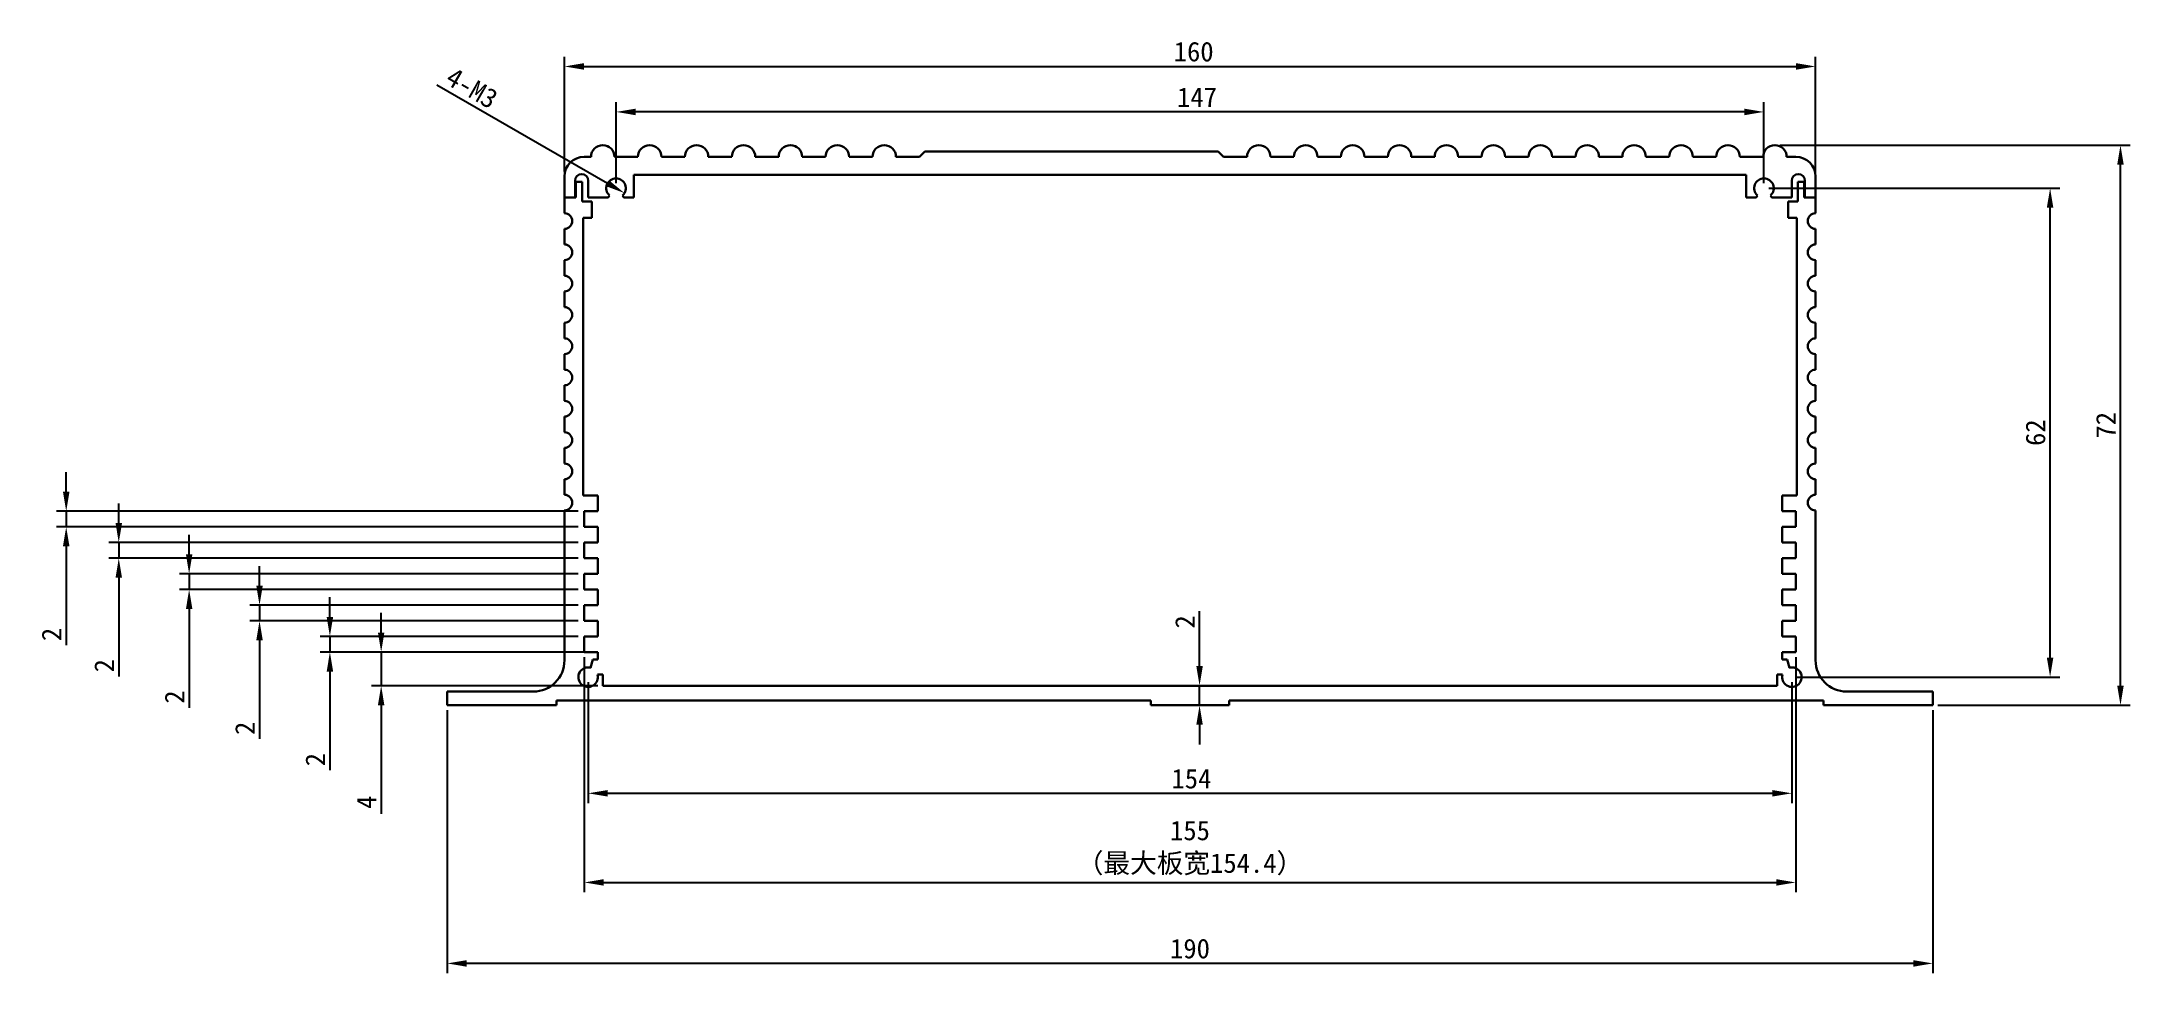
# Model space of a CAD drawing. Header units: millimetres. Extents: x -10 to 257, y 96 to 215.
import ezdxf

# ---------------------------------------------------------------- set-up
doc = ezdxf.new("R2010")
doc.units = ezdxf.units.MM
doc.header["$PDSIZE"] = -1
doc.layers.add('文字层', color=30, linetype='Continuous', lineweight=15)
doc.layers.add('细实线层', color=7, linetype='Continuous')
doc.styles.get("Standard").update_dxf_attribs({"font": 'simhei.ttf'})
doc.dimstyles.new('ISO-25', dxfattribs={"dimtxt": 2.5, "dimasz": 2.5, "dimexe": 1.25, "dimexo": 0.625, "dimtad": 1, "dimdec": 0, "dimdsep": 46, "dimtxsty": 'Standard', "dimcen": 2.5, "dimadec": 0, "dimazin": 0, "dimtfac": 1, "dimtdec": 0, "dimtmove": 0, "dimatfit": 3, "dimfxl": 1, "dimarcsym": 0})

# ---------------------------------------------------------------- blocks, each defined once
blk = doc.blocks.new('_D')
at = {"layer": 'Defpoints', "color": 0}
for p in [(59.88, 134.27), (213.82, 134.27), (213.82, 119.42)]:
    blk.add_point(p, dxfattribs=at)
at = {"layer": '细实线层', "color": 0, "lineweight": -2}
for p, q in [((59.88, 133.64), (59.88, 118.17)), ((213.82, 133.64), (213.82, 118.17)), ((62.38, 119.42), (211.32, 119.42))]:
    blk.add_line(p, q, dxfattribs=at)
at = {"layer": '细实线层', "color": 0}
for points in [[(62.38, 119.83), (62.38, 119), (59.88, 119.42)], [(211.32, 119.83), (211.32, 119), (213.82, 119.42)]]:
    blk.add_solid(points, dxfattribs=at)
at = {"layer": '细实线层', "color": 0, "insert": (137.03, 122.54), "char_height": 2.5, "attachment_point": 2}
blk.add_mtext('154', dxfattribs=at)
blk = doc.blocks.new('_D_1')
at = {"layer": 'Defpoints', "color": 0}
for p in [(210.25, 196.77), (246.85, 196.77), (213.82, 134.27)]:
    blk.add_point(p, dxfattribs=at)
at = {"layer": '细实线层', "color": 0, "lineweight": -2}
for p, q in [((210.87, 196.77), (248.1, 196.77)), ((246.85, 136.77), (246.85, 194.27)), ((214.45, 134.27), (248.1, 134.27))]:
    blk.add_line(p, q, dxfattribs=at)
at = {"layer": '细实线层', "color": 0}
for points in [[(246.43, 194.27), (247.26, 194.27), (246.85, 196.77)], [(246.43, 136.77), (247.26, 136.77), (246.85, 134.27)]]:
    blk.add_solid(points, dxfattribs=at)
at = {"layer": '细实线层', "color": 0, "insert": (243.72, 165.52), "char_height": 2.5, "attachment_point": 2, "rotation": 90}
blk.add_mtext('62', dxfattribs=at)
blk = doc.blocks.new('_D_2')
at = {"layer": 'Defpoints', "color": 0}
for p in [(63.45, 206.52), (63.45, 196.77), (210.25, 196.77)]:
    blk.add_point(p, dxfattribs=at)
at = {"layer": '细实线层', "color": 0, "lineweight": -2}
for p, q in [((63.45, 197.39), (63.45, 207.77)), ((207.75, 206.52), (65.95, 206.52)), ((210.25, 197.39), (210.25, 207.77))]:
    blk.add_line(p, q, dxfattribs=at)
at = {"layer": '细实线层', "color": 0}
for points in [[(65.95, 206.93), (65.95, 206.1), (63.45, 206.52)], [(207.75, 206.93), (207.75, 206.1), (210.25, 206.52)]]:
    blk.add_solid(points, dxfattribs=at)
at = {"layer": '细实线层', "color": 0, "insert": (137.75, 209.64), "char_height": 2.5, "attachment_point": 2}
blk.add_mtext('147', dxfattribs=at)
blk = doc.blocks.new('_D_4')
at = {"layer": 'Defpoints', "color": 0}
for p in [(41.85, 130.67), (231.85, 130.67), (41.85, 97.67)]:
    blk.add_point(p, dxfattribs=at)
at = {"layer": '细实线层', "color": 0, "lineweight": -2}
for p, q in [((41.85, 130.04), (41.85, 96.42)), ((231.85, 130.04), (231.85, 96.42)), ((229.35, 97.67), (44.35, 97.67))]:
    blk.add_line(p, q, dxfattribs=at)
at = {"layer": '细实线层', "color": 0}
for points in [[(44.35, 98.09), (44.35, 97.25), (41.85, 97.67)], [(229.35, 98.09), (229.35, 97.25), (231.85, 97.67)]]:
    blk.add_solid(points, dxfattribs=at)
at = {"layer": '细实线层', "color": 0, "insert": (136.85, 100.82), "char_height": 2.5, "attachment_point": 2}
blk.add_mtext('190', dxfattribs=at)
blk = doc.blocks.new('_D_5')
at = {"layer": 'Defpoints', "color": 0}
for p in [(216.85, 212.33), (56.85, 198.27), (216.85, 198.27)]:
    blk.add_point(p, dxfattribs=at)
at = {"layer": '细实线层', "color": 0, "lineweight": -2}
for p, q in [((56.85, 198.89), (56.85, 213.58)), ((59.35, 212.33), (214.35, 212.33)), ((216.85, 198.89), (216.85, 213.58))]:
    blk.add_line(p, q, dxfattribs=at)
at = {"layer": '细实线层', "color": 0}
for points in [[(59.35, 212.75), (59.35, 211.91), (56.85, 212.33)], [(214.35, 212.75), (214.35, 211.91), (216.85, 212.33)]]:
    blk.add_solid(points, dxfattribs=at)
at = {"layer": '细实线层', "color": 0, "insert": (137.32, 215.48), "char_height": 2.5, "attachment_point": 2}
blk.add_mtext('160', dxfattribs=at)
blk = doc.blocks.new('_D_6')
at = {"layer": 'Defpoints', "color": 0}
for p in [(211.95, 133.17), (138.07, 130.67), (141.85, 130.67)]:
    blk.add_point(p, dxfattribs=at)
at = {"layer": '细实线层', "color": 0, "lineweight": -2}
for p, q in [((138.07, 135.67), (138.07, 142.7)), ((211.32, 133.17), (136.82, 133.17)), ((138.07, 130.67), (138.07, 133.17)), ((141.22, 130.67), (136.82, 130.67)), ((138.07, 128.17), (138.07, 125.67))]:
    blk.add_line(p, q, dxfattribs=at)
at = {"layer": '细实线层', "color": 0}
for points in [[(137.66, 135.67), (138.49, 135.67), (138.07, 133.17)], [(137.66, 128.17), (138.49, 128.17), (138.07, 130.67)]]:
    blk.add_solid(points, dxfattribs=at)
at = {"layer": '细实线层', "color": 0, "insert": (134.95, 141.33), "char_height": 2.5, "attachment_point": 2, "rotation": 90}
blk.add_mtext('2', dxfattribs=at)
blk = doc.blocks.new('_D_7')
at = {"layer": 'Defpoints', "color": 0}
for p in [(33.41, 137.47), (61.1, 137.47), (61.75, 133.17)]:
    blk.add_point(p, dxfattribs=at)
at = {"layer": '细实线层', "color": 0, "lineweight": -2}
for p, q in [((33.41, 139.97), (33.41, 142.47)), ((60.48, 137.47), (32.16, 137.47)), ((33.41, 137.47), (33.41, 133.17)), ((61.13, 133.17), (32.16, 133.17)), ((33.41, 130.67), (33.41, 116.8))]:
    blk.add_line(p, q, dxfattribs=at)
at = {"layer": '细实线层', "color": 0}
for points in [[(32.99, 139.97), (33.82, 139.97), (33.41, 137.47)], [(32.99, 130.67), (33.82, 130.67), (33.41, 133.17)]]:
    blk.add_solid(points, dxfattribs=at)
at = {"layer": '细实线层', "color": 0, "insert": (30.28, 118.27), "char_height": 2.5, "attachment_point": 2, "rotation": 90}
blk.add_mtext('4', dxfattribs=at)
blk = doc.blocks.new('_D_8')
at = {"layer": 'Defpoints', "color": 0}
for p in [(26.85, 139.47), (59.23, 139.47), (59.23, 137.47)]:
    blk.add_point(p, dxfattribs=at)
at = {"layer": '细实线层', "color": 0, "lineweight": -2}
for p, q in [((26.85, 141.97), (26.85, 144.47)), ((58.6, 139.47), (25.6, 139.47)), ((26.85, 139.47), (26.85, 137.47)), ((58.6, 137.47), (25.6, 137.47)), ((26.85, 134.97), (26.85, 122.36))]:
    blk.add_line(p, q, dxfattribs=at)
at = {"layer": '细实线层', "color": 0}
for points in [[(26.44, 141.97), (27.27, 141.97), (26.85, 139.47)], [(26.44, 134.97), (27.27, 134.97), (26.85, 137.47)]]:
    blk.add_solid(points, dxfattribs=at)
at = {"layer": '细实线层', "color": 0, "insert": (23.73, 123.72), "char_height": 2.5, "attachment_point": 2, "rotation": 90}
blk.add_mtext('2', dxfattribs=at)
blk = doc.blocks.new('_D_9')
at = {"layer": 'Defpoints', "color": 0}
for p in [(17.85, 143.47), (59.23, 143.47), (59.23, 141.47)]:
    blk.add_point(p, dxfattribs=at)
at = {"layer": '细实线层', "color": 0, "lineweight": -2}
for p, q in [((17.85, 145.97), (17.85, 148.47)), ((58.6, 143.47), (16.6, 143.47)), ((17.85, 143.47), (17.85, 141.47)), ((58.6, 141.47), (16.6, 141.47)), ((17.85, 138.97), (17.85, 126.36))]:
    blk.add_line(p, q, dxfattribs=at)
at = {"layer": '细实线层', "color": 0}
for points in [[(17.44, 145.97), (18.27, 145.97), (17.85, 143.47)], [(17.44, 138.97), (18.27, 138.97), (17.85, 141.47)]]:
    blk.add_solid(points, dxfattribs=at)
at = {"layer": '细实线层', "color": 0, "insert": (14.73, 127.72), "char_height": 2.5, "attachment_point": 2, "rotation": 90}
blk.add_mtext('2', dxfattribs=at)
blk = doc.blocks.new('_D_10')
at = {"layer": 'Defpoints', "color": 0}
for p in [(8.85, 147.47), (59.23, 147.47), (59.23, 145.47)]:
    blk.add_point(p, dxfattribs=at)
at = {"layer": '细实线层', "color": 0, "lineweight": -2}
for p, q in [((8.85, 149.97), (8.85, 152.47)), ((58.6, 147.47), (7.6, 147.47)), ((8.85, 147.47), (8.85, 145.47)), ((58.6, 145.47), (7.6, 145.47)), ((8.85, 142.97), (8.85, 130.36))]:
    blk.add_line(p, q, dxfattribs=at)
at = {"layer": '细实线层', "color": 0}
for points in [[(8.44, 149.97), (9.27, 149.97), (8.85, 147.47)], [(8.44, 142.97), (9.27, 142.97), (8.85, 145.47)]]:
    blk.add_solid(points, dxfattribs=at)
at = {"layer": '细实线层', "color": 0, "insert": (5.73, 131.72), "char_height": 2.5, "attachment_point": 2, "rotation": 90}
blk.add_mtext('2', dxfattribs=at)
blk = doc.blocks.new('_D_11')
at = {"layer": 'Defpoints', "color": 0}
for p in [(-0.15, 151.47), (59.23, 151.47), (59.23, 149.47)]:
    blk.add_point(p, dxfattribs=at)
at = {"layer": '细实线层', "color": 0, "lineweight": -2}
for p, q in [((-0.15, 153.97), (-0.15, 156.47)), ((58.6, 151.47), (-1.4, 151.47)), ((-0.15, 151.47), (-0.15, 149.47)), ((58.6, 149.47), (-1.4, 149.47)), ((-0.15, 146.97), (-0.15, 134.36))]:
    blk.add_line(p, q, dxfattribs=at)
at = {"layer": '细实线层', "color": 0}
for points in [[(-0.56, 153.97), (0.27, 153.97), (-0.15, 151.47)], [(-0.56, 146.97), (0.27, 146.97), (-0.15, 149.47)]]:
    blk.add_solid(points, dxfattribs=at)
at = {"layer": '细实线层', "color": 0, "insert": (-3.27, 135.72), "char_height": 2.5, "attachment_point": 2, "rotation": 90}
blk.add_mtext('2', dxfattribs=at)
blk = doc.blocks.new('_D_12')
at = {"layer": 'Defpoints', "color": 0}
for p in [(-6.87, 155.47), (59.23, 155.47), (59.23, 153.47)]:
    blk.add_point(p, dxfattribs=at)
at = {"layer": '细实线层', "color": 0, "lineweight": -2}
for p, q in [((-6.87, 157.97), (-6.87, 160.47)), ((58.6, 155.47), (-8.12, 155.47)), ((-6.87, 155.47), (-6.87, 153.47)), ((58.6, 153.47), (-8.12, 153.47)), ((-6.87, 150.97), (-6.87, 138.35))]:
    blk.add_line(p, q, dxfattribs=at)
at = {"layer": '细实线层', "color": 0}
for points in [[(-7.29, 157.97), (-6.45, 157.97), (-6.87, 155.47)], [(-7.29, 150.97), (-6.45, 150.97), (-6.87, 153.47)]]:
    blk.add_solid(points, dxfattribs=at)
at = {"layer": '细实线层', "color": 0, "insert": (-10, 139.72), "char_height": 2.5, "attachment_point": 2, "rotation": 90}
blk.add_mtext('2', dxfattribs=at)
blk = doc.blocks.new('_D_13')
at = {"layer": 'Defpoints', "color": 0}
for p in [(62.37, 197.39), (64.53, 196.14)]:
    blk.add_point(p, dxfattribs=at)
at = {"layer": '细实线层', "color": 0, "lineweight": -2}
blk.add_line((40.52, 210), (62.37, 197.39), dxfattribs=at)
at = {"layer": '细实线层', "color": 0}
blk.add_solid([(62.58, 197.75), (62.16, 197.03), (64.53, 196.14)], dxfattribs=at)
at = {"layer": '细实线层', "color": 0, "insert": (45.02, 209.57), "char_height": 2.5, "attachment_point": 5, "rotation": 330}
blk.add_mtext('4-M3', dxfattribs=at)
blk = doc.blocks.new('_D_14')
at = {"layer": 'Defpoints', "color": 0}
for p in [(211.65, 202.27), (255.85, 202.27), (231.85, 130.67)]:
    blk.add_point(p, dxfattribs=at)
at = {"layer": '细实线层', "color": 0, "lineweight": -2}
for p, q in [((212.27, 202.27), (257.1, 202.27)), ((255.85, 133.17), (255.85, 199.77)), ((232.47, 130.67), (257.1, 130.67))]:
    blk.add_line(p, q, dxfattribs=at)
at = {"layer": '细实线层', "color": 0}
for points in [[(255.43, 199.77), (256.26, 199.77), (255.85, 202.27)], [(255.43, 133.17), (256.26, 133.17), (255.85, 130.67)]]:
    blk.add_solid(points, dxfattribs=at)
at = {"layer": '细实线层', "color": 0, "insert": (252.72, 166.47), "char_height": 2.5, "attachment_point": 2, "rotation": 90}
blk.add_mtext('72', dxfattribs=at)
blk = doc.blocks.new('*D24')
at = {"layer": 'Defpoints', "color": 0}
for p in [(59.38, 137.47), (214.32, 137.47), (214.32, 108.02)]:
    blk.add_point(p, dxfattribs=at)
at = {"layer": '文字层', "color": 0, "lineweight": -2}
for p, q in [((59.38, 136.84), (59.38, 106.77)), ((214.32, 136.84), (214.32, 106.77)), ((61.88, 108.02), (211.82, 108.02))]:
    blk.add_line(p, q, dxfattribs=at)
at = {"layer": '文字层', "color": 0}
for points in [[(61.88, 108.44), (61.88, 107.61), (59.38, 108.02)], [(211.82, 108.44), (211.82, 107.61), (214.32, 108.02)]]:
    blk.add_solid(points, dxfattribs=at)
at = {"layer": '文字层', "color": 0, "insert": (136.85, 112.42), "char_height": 2.5, "attachment_point": 5}
blk.add_mtext('155\\P（最大板宽154.4）', dxfattribs=at)

msp = doc.modelspace()

# ---------------------------------------------------------------- linework, layer by layer
at = {"color": 7, "linetype": 'Continuous', "lineweight": 30}
for p, q in [((59.35, 200.77), (60.25, 200.77)), ((63.25, 200.77), (66.25, 200.77)), ((69.25, 200.77), (72.25, 200.77)), ((75.25, 200.77), (78.25, 200.77)), ((81.25, 200.77), (84.25, 200.77)), ((87.25, 200.77), (90.25, 200.77)), ((93.25, 200.77), (96.25, 200.77)), ((99.25, 200.77), (102.25, 200.77)), ((102.25, 200.77), (102.95, 201.47)), ((140.45, 201.47), (102.95, 201.47)), ((140.45, 201.47), (141.15, 200.77)), ((141.15, 200.77), (144.15, 200.77)), ((147.15, 200.77), (150.15, 200.77)), ((153.15, 200.77), (156.15, 200.77)), ((159.15, 200.77), (162.15, 200.77)), ((165.15, 200.77), (168.15, 200.77)), ((171.15, 200.77), (174.15, 200.77)), ((177.15, 200.77), (180.15, 200.77)), ((183.15, 200.77), (186.15, 200.77)), ((189.15, 200.77), (192.15, 200.77)), ((195.15, 200.77), (198.15, 200.77)), ((201.15, 200.77), (204.15, 200.77)), ((207.15, 200.77), (210.15, 200.77)), ((213.15, 200.77), (214.35, 200.77)), ((56.85, 198.27), (56.85, 195.57)), ((58.2, 197.72), (58.2, 195.57)), ((59.9, 197.72), (59.9, 195.57)), ((207.97, 198.47), (65.73, 198.47)), ((65.73, 198.47), (65.73, 195.57)), ((207.97, 195.57), (207.97, 198.47)), ((213.8, 197.72), (213.8, 195.57)), ((215.5, 197.72), (215.5, 195.57)), ((216.85, 195.57), (216.85, 198.27)), ((56.85, 195.57), (58.2, 195.57)), ((56.85, 193.57), (56.85, 195.57)), ((56.85, 195.57), (58.3, 195.57)), ((58.3, 195.57), (58.3, 197.57)), ((59.13, 197.57), (58.3, 197.57)), ((59.13, 197.57), (59.13, 195.07)), ((59.13, 195.07), (60.35, 195.07)), ((59.9, 195.57), (62.45, 195.57)), ((60.35, 195.07), (60.35, 192.97)), ((62.61, 195.84), (62.45, 195.57)), ((64.45, 195.57), (64.29, 195.84)), ((64.45, 195.57), (65.73, 195.57)), ((207.97, 195.57), (209.25, 195.57)), ((209.41, 195.84), (209.25, 195.57)), ((211.25, 195.57), (211.09, 195.84)), ((211.25, 195.57), (213.8, 195.57)), ((213.35, 192.97), (213.35, 195.07)), ((213.35, 195.07), (214.57, 195.07)), ((214.57, 195.07), (214.57, 197.57)), ((215.4, 197.57), (214.57, 197.57)), ((215.4, 197.57), (215.4, 195.57)), ((215.4, 195.57), (216.85, 195.57)), ((215.5, 195.57), (216.85, 195.57)), ((216.85, 195.57), (216.85, 193.57)), ((60.35, 192.97), (59.23, 192.97)), ((59.23, 192.97), (59.23, 157.47)), ((214.47, 192.97), (213.35, 192.97)), ((214.47, 157.47), (214.47, 192.97)), ((56.85, 189.57), (56.85, 191.57)), ((216.85, 191.57), (216.85, 189.57)), ((56.85, 185.57), (56.85, 187.57)), ((216.85, 187.57), (216.85, 185.57)), ((56.85, 181.57), (56.85, 183.57)), ((216.85, 183.57), (216.85, 181.57)), ((56.85, 177.57), (56.85, 179.57)), ((216.85, 179.57), (216.85, 177.57)), ((56.85, 173.57), (56.85, 175.57)), ((216.85, 175.57), (216.85, 173.57)), ((56.85, 169.57), (56.85, 171.57)), ((216.85, 171.57), (216.85, 169.57)), ((56.85, 165.57), (56.85, 167.57)), ((216.85, 167.57), (216.85, 165.57)), ((56.85, 161.57), (56.85, 163.57)), ((216.85, 163.57), (216.85, 161.57)), ((56.85, 157.57), (56.85, 159.57)), ((216.85, 159.57), (216.85, 157.57)), ((56.85, 136.42), (56.85, 155.57)), ((59.23, 157.47), (61.1, 157.47)), ((61.1, 155.47), (59.38, 155.47)), ((59.38, 155.47), (59.38, 153.47)), ((61.1, 157.47), (61.1, 155.47)), ((212.6, 157.47), (214.47, 157.47)), ((212.6, 155.47), (212.6, 157.47)), ((214.32, 155.47), (212.6, 155.47)), ((214.32, 153.47), (214.32, 155.47)), ((216.85, 155.57), (216.85, 136.42)), ((59.38, 153.47), (61.1, 153.47)), ((61.1, 153.47), (61.1, 151.47)), ((212.6, 153.47), (214.32, 153.47)), ((212.6, 151.47), (212.6, 153.47)), ((61.1, 151.47), (59.38, 151.47)), ((59.38, 151.47), (59.38, 149.47)), ((214.32, 151.47), (212.6, 151.47)), ((214.32, 149.47), (214.32, 151.47)), ((59.38, 149.47), (61.1, 149.47)), ((61.1, 147.47), (59.38, 147.47)), ((59.38, 147.47), (59.38, 145.47)), ((61.1, 149.47), (61.1, 147.47)), ((212.6, 149.47), (214.32, 149.47)), ((212.6, 147.47), (212.6, 149.47)), ((214.32, 147.47), (212.6, 147.47)), ((214.32, 145.47), (214.32, 147.47)), ((59.38, 145.47), (61.1, 145.47)), ((61.1, 145.47), (61.1, 143.47)), ((212.6, 145.47), (214.32, 145.47)), ((212.6, 143.47), (212.6, 145.47)), ((61.1, 143.47), (59.38, 143.47)), ((59.38, 143.47), (59.38, 141.47)), ((214.32, 143.47), (212.6, 143.47)), ((214.32, 141.47), (214.32, 143.47)), ((59.38, 141.47), (61.1, 141.47)), ((61.1, 139.47), (59.38, 139.47)), ((59.38, 139.47), (59.38, 137.47)), ((61.1, 141.47), (61.1, 139.47)), ((212.6, 141.47), (214.32, 141.47)), ((212.6, 139.47), (212.6, 141.47)), ((214.32, 139.47), (212.6, 139.47)), ((214.32, 137.47), (214.32, 139.47)), ((59.38, 137.47), (61.1, 137.47)), ((60.48, 136.52), (60.2, 135.47)), ((61.1, 136.52), (60.48, 136.52)), ((61.1, 137.47), (61.1, 136.52)), ((212.6, 136.52), (212.6, 137.47)), ((212.6, 137.47), (214.32, 137.47)), ((213.22, 136.52), (212.6, 136.52)), ((213.5, 135.47), (213.22, 136.52)), ((61.08, 134.59), (61.18, 134.62)), ((61.18, 134.62), (61.75, 134.62)), ((61.75, 134.62), (61.75, 133.17)), ((211.95, 133.17), (211.95, 134.62)), ((211.95, 134.62), (212.52, 134.62)), ((212.52, 134.62), (212.61, 134.59)), ((41.85, 132.42), (52.85, 132.42)), ((41.85, 132.42), (41.85, 130.67)), ((131.85, 131.27), (55.85, 131.27)), ((55.85, 131.27), (55.85, 130.67)), ((61.75, 133.17), (211.95, 133.17)), ((131.85, 130.67), (131.85, 131.27)), ((217.85, 131.27), (141.85, 131.27)), ((141.85, 131.27), (141.85, 130.67)), ((217.85, 130.67), (217.85, 131.27)), ((220.85, 132.42), (231.85, 132.42)), ((231.85, 130.67), (231.85, 132.42)), ((41.85, 130.67), (55.85, 130.67)), ((131.85, 130.67), (141.85, 130.67)), ((217.85, 130.67), (231.85, 130.67))]:
    msp.add_line(p, q, dxfattribs=at)
for centre, radius, start, end in [((59.35, 198.27), 2.5, 90, 180), ((61.75, 200.77), 1.5, 0, 180), ((67.75, 200.77), 1.5, 0, 180), ((73.75, 200.77), 1.5, 0, 180), ((79.75, 200.77), 1.5, 0, 180), ((85.75, 200.77), 1.5, 0, 180), ((91.75, 200.77), 1.5, 0, 180), ((97.75, 200.77), 1.5, 0, 180), ((145.65, 200.77), 1.5, 0, 180), ((151.65, 200.77), 1.5, 0, 180), ((157.65, 200.77), 1.5, 0, 180), ((163.65, 200.77), 1.5, 0, 180), ((169.65, 200.77), 1.5, 0, 180), ((175.65, 200.77), 1.5, 0, 180), ((181.65, 200.77), 1.5, 0, 180), ((187.65, 200.77), 1.5, 0, 180), ((193.65, 200.77), 1.5, 0, 180), ((199.65, 200.77), 1.5, 0, 180), ((205.65, 200.77), 1.5, 0, 180), ((211.65, 200.77), 1.5, 0, 180), ((214.35, 198.27), 2.5, 0, 90), ((59.05, 197.72), 0.85, 0, 180), ((63.45, 196.77), 1.25, 312.2877, 227.7123), ((210.25, 196.77), 1.25, 312.2877, 227.7123), ((214.65, 197.72), 0.85, 0, 180), ((56.85, 192.57), 1, 270, 90), ((216.85, 192.57), 1, 90, 270), ((56.85, 188.57), 1, 270, 90), ((216.85, 188.57), 1, 90, 270), ((56.85, 184.57), 1, 270, 90), ((216.85, 184.57), 1, 90, 270), ((56.85, 180.57), 1, 270, 90), ((216.85, 180.57), 1, 90, 270), ((56.85, 176.57), 1, 270, 90), ((216.85, 176.57), 1, 90, 270), ((56.85, 172.57), 1, 270, 90), ((216.85, 172.57), 1, 90, 270), ((56.85, 168.57), 1, 270, 90), ((216.85, 168.57), 1, 90, 270), ((56.85, 164.57), 1, 270, 90), ((216.85, 164.57), 1, 90, 270), ((56.85, 160.57), 1, 270, 90), ((216.85, 160.57), 1, 90, 270), ((56.85, 156.57), 1, 270, 90), ((216.85, 156.57), 1, 90, 270), ((52.85, 136.42), 4, 270, 0), ((220.85, 136.42), 4, 180, 270), ((59.88, 134.27), 1.25, 75, 15), ((213.82, 134.27), 1.25, 165, 105)]:
    msp.add_arc(centre, radius, start, end, dxfattribs=at)

# ---------------------------------------------------------------- dimensions: what is measured, and where the dimension line sits
at = {"layer": '文字层'}
dim = msp.add_linear_dim(base=(214.32, 108.02), p1=(59.38, 137.47), p2=(214.32, 137.47), text='<>\\P（最大板宽154.4）', dimstyle='ISO-25', dxfattribs=at)
dim.commit()
dim.dimension.update_dxf_attribs({"geometry": '*D24', "text_midpoint": (136.85, 112.42)})
at = {"layer": '细实线层'}
for base, p1, p2, picture, middle in [((216.85, 212.33), (56.85, 198.27), (216.85, 198.27), '_D_5', (137.32, 212.33)), ((63.45, 206.52), (210.25, 196.77), (63.45, 196.77), '_D_2', (137.75, 206.52)), ((213.82, 119.42), (59.88, 134.27), (213.82, 134.27), '_D', (137.03, 119.42)), ((41.85, 97.67), (231.85, 130.67), (41.85, 130.67), '_D_4', (136.85, 97.67))]:
    dim = msp.add_linear_dim(base=base, p1=p1, p2=p2, dimstyle='ISO-25', dxfattribs=at)
    dim.commit()
    dim.dimension.update_dxf_attribs({"geometry": picture, "text_midpoint": middle, "dimtype": 160})
dim = msp.add_diameter_dim_2p(p1=(62.37, 197.39), p2=(64.53, 196.14), text='4-M3', dimstyle='ISO-25', dxfattribs=at)
dim.commit()
dim.dimension.update_dxf_attribs({"geometry": '_D_13', "text_midpoint": (44.08, 207.95), "dimtype": 163})
for base, p1, p2, picture, middle in [((255.85, 202.27), (231.85, 130.67), (211.65, 202.27), '_D_14', (255.85, 166.47)), ((246.8453, 196.7655), (213.8214, 134.2675), (210.2465, 196.7655), '_D_1', (246.8453, 165.5165)), ((-6.87, 155.47), (59.23, 153.47), (59.23, 155.47), '_D_12', (-6.87, 139.72)), ((-0.15, 151.47), (59.23, 149.47), (59.23, 151.47), '_D_11', (-0.15, 135.72)), ((8.85, 147.47), (59.23, 145.47), (59.23, 147.47), '_D_10', (8.85, 131.72)), ((17.85, 143.47), (59.23, 141.47), (59.23, 143.47), '_D_9', (17.85, 127.72)), ((26.85, 139.47), (59.23, 137.47), (59.23, 139.47), '_D_8', (26.85, 123.72)), ((33.41, 137.47), (61.75, 133.17), (61.1, 137.47), '_D_7', (33.41, 118.27)), ((138.0731, 130.6676), (211.9464, 133.1675), (141.8486, 130.6676), '_D_6', (138.0731, 141.3346))]:
    dim = msp.add_linear_dim(base=base, p1=p1, p2=p2, angle=90, dimstyle='ISO-25', dxfattribs=at)
    dim.commit()
    dim.dimension.update_dxf_attribs({"geometry": picture, "text_midpoint": middle, "dimtype": 160})

doc.saveas('drawing.dxf')
